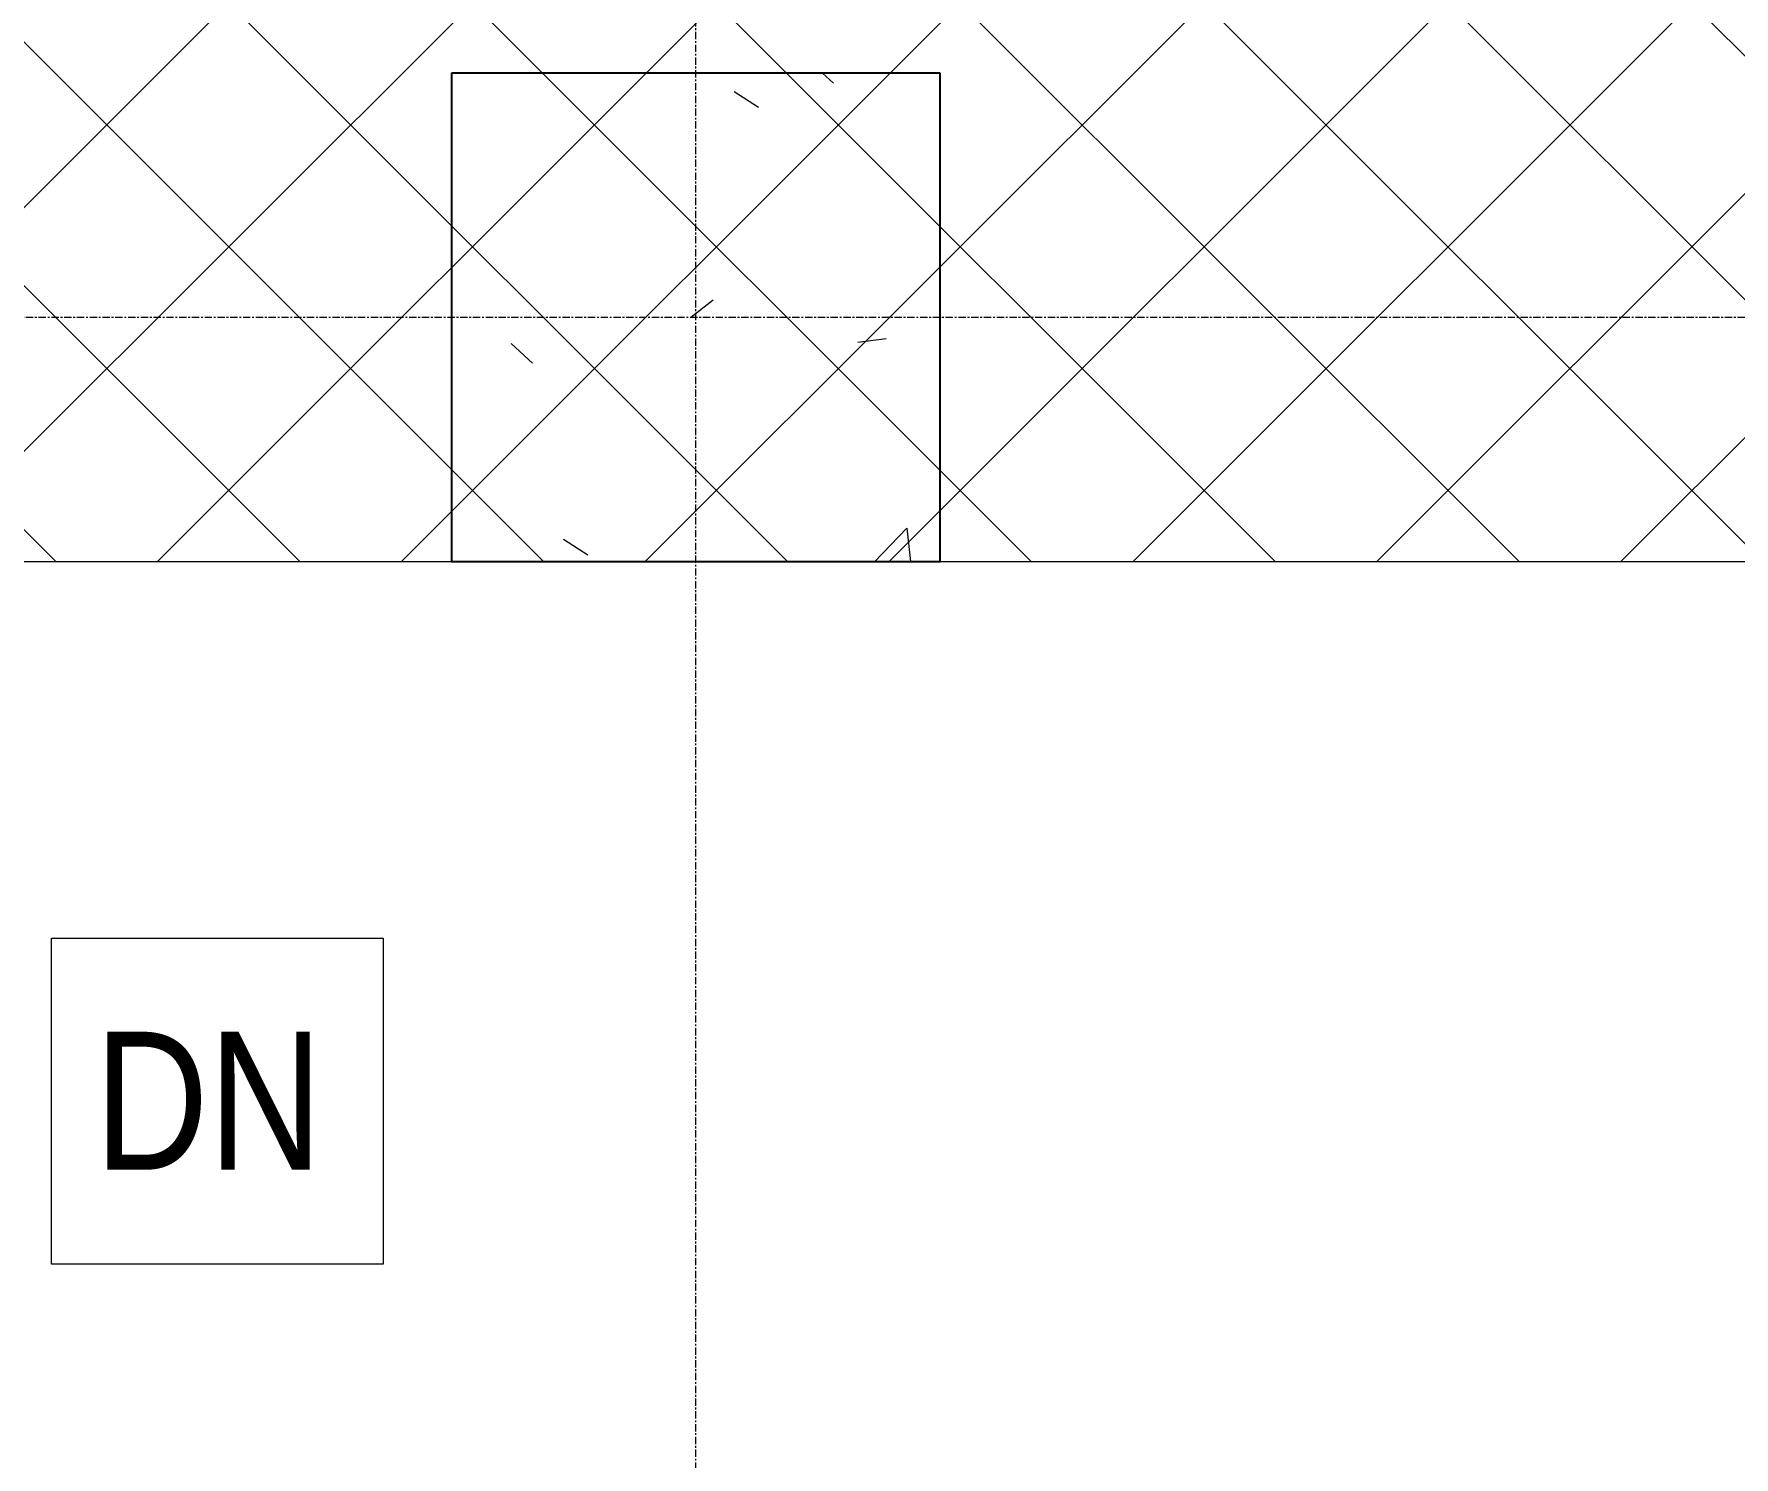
# Model space of a CAD drawing. Header units: inches. Extents: x -83664 to 20107, y -47222 to 19398.
# Drawn here: x -56124 to -53166, y -38748 to -36271 of the extents above; entities that cross this region are included whole.
import ezdxf

# ---------------------------------------------------------------- set-up
doc = ezdxf.new("R2010")
doc.units = ezdxf.units.IN
doc.header["$MEASUREMENT"] = 0
doc.linetypes.add('Grid Line', pattern=[22.225, 12.7, -3.175, 3.175, -3.175])
for name, color, linetype, lineweight in [('A-COLS', 7, 'Continuous', 9), ('A-DETL-GENF', 7, 'Continuous', 9), ('G-ANNO-TEXT', 7, 'Continuous', 9), ('S-GRID', 7, 'Continuous', 9)]:
    doc.layers.add(name, color=color, linetype=linetype, lineweight=lineweight)
doc.layers.add('A-DETL', color=7, linetype='Continuous', lineweight=18, true_color=0x00a600)
doc.styles.add('Arial Narrow_21', font='ARIALN.TTF', dxfattribs={"height": 240})

# ---------------------------------------------------------------- blocks, each defined once
blk = doc.blocks.new('SMBZ_Hospital Arch Model_2026_01_29_rvt-1-FIRST FLOOR AC CONDITIONING LAYOUT - PART A')
at = {"layer": 'A-COLS', "true_color": 0xbbbbbb}
h = blk.add_hatch(dxfattribs=at)
h.set_pattern_fill('FP_14', color=9, style=0, pattern_type=2)
h.set_pattern_definition([(50, (0, 0), (1093.1044, -95.634), [114.3, -1257.3]), (355, (0, 0), (-211.457, 1146.341), [91.44, -1005.84]), (100.451, (91.1, -8), (881.656, 1050.7), [97.14, -1068.54]), (46.184, (0, 304.8), (1626.475, -252.257), [171.45, -1885.95]), (96.636, (135.5, 283.8), (1424.416, 1484.565), [145.71, -1602.81]), (351.184, (0, 304.8), (1424.43, 1484.551), [137.16, -1508.76]), (21, (152.4, 228.6), (909.686, -613.591), [114.3, -1257.3]), (326, (152.4, 228.6), (370.812, 1105.129), [91.44, -1005.84]), (71.451, (228.2, 177.5), (1280.503, 491.528), [97.14, -1068.54]), (37.5, (0, 0), (18.5313, 507.3303), [50.292, -943.356, 50.292, -970.788, -1009.65]), (37.5, (0, 0), (18.5313, 507.3303), [-2014.728, 50.292, -959.358]), (7.5, (0, 0), (400.9178, 601.0836), [50.292, -531.876, 50.292, -920.496, -384.81]), (7.5, (0, 0), (400.9178, 601.0836), [-1552.956, 50.292, -334.518]), (327.5, (-339.85, 0), (813.5452, -34.3737), [50.292, -330.708, 50.292, -1138.428, -1577.34]), (327.5, (-339.85, 0), (813.5452, -34.3737), [-1569.72, 50.292, -1527.048]), (317.5, (-492.25, 0), (888.7755, 152.56), [50.292, -445.008, 50.292, -739.14, -1120.14]), (317.5, (-492.25, 0), (888.7755, 152.56), [-1284.732, 50.292, -1069.848])])
h.paths.add_polyline_path([(96909.4, 61182.7), (96909.4, 62032.7), (96059.4, 62032.7), (96059.4, 61182.7)])
at = {"layer": 'A-COLS', "color": 9, "lineweight": 25, "true_color": 0xbbbbbb}
for p, q in [((96909.4, 62032.7), (96059.4, 62032.7)), ((96059.4, 62032.7), (96059.4, 61182.7)), ((96909.4, 61182.7), (96909.4, 62032.7)), ((96059.4, 61182.7), (96909.4, 61182.7))]:
    blk.add_line(p, q, dxfattribs=at)
at = {"layer": 'A-COLS', "color": 9, "true_color": 0xbbbbbb}
for p, q in [((96059.4, 61182.7), (96059.4, 62032.7)), ((96059.4, 62032.7), (96909.4, 62032.7)), ((96909.4, 62032.7), (96909.4, 61182.7)), ((96909.4, 61182.7), (96059.4, 61182.7))]:
    blk.add_line(p, q, dxfattribs=at)

msp = doc.modelspace()

# ---------------------------------------------------------------- hatches: boundary and pattern name
at = {"layer": 'A-DETL-GENF', "true_color": 0xff0000}
h = msp.add_hatch(dxfattribs=at)
h.set_pattern_fill('FP_59', color=1, style=0, pattern_type=2)
h.set_pattern_definition([(45, (-151456.65, -98372.2), (-212.13203, 212.13203), []), (135, (-151456.65, -98372.2), (-212.13203, -212.13203), [])])
h.paths.add_polyline_path([(-62993, -37189.5), (-27297.3, -37189.5), (-27297.3, -98.4), (-62993, -98.4), (-62993, -33333)])

# ---------------------------------------------------------------- linework, layer by layer
at = {"layer": 'A-DETL', "color": 1, "lineweight": 9, "true_color": 0xff0000}
msp.add_line((-62993, -37189.5), (-27297.3, -37189.5), dxfattribs=at)
at = {"layer": 'G-ANNO-TEXT', "flags": 128}
msp.add_lwpolyline([(-56093.4, -37845.1), (-55515.9, -37845.1), (-55515.9, -38412.1), (-56093.4, -38412.1)], close=True, dxfattribs=at)
at = {"layer": 'S-GRID', "color": 254, "linetype": 'Grid Line', "true_color": 0xdcdcdc}
for p, q in [((-54972.3, -44103.7), (-54972.3, 15149.1)), ((20106.7, -36764.5), (-81517, -36764.5))]:
    msp.add_line(p, q, dxfattribs=at)

# ---------------------------------------------------------------- block references
at = {"lineweight": 5}
msp.add_blockref('SMBZ_Hospital Arch Model_2026_01_29_rvt-1-FIRST FLOOR AC CONDITIONING LAYOUT - PART A', (-151456.7, -98372.2), dxfattribs=at)

# ---------------------------------------------------------------- texts
at = {"layer": 'G-ANNO-TEXT', "insert": (-56018.4, -38007.6), "char_height": 240, "width": 505.063, "attachment_point": 1, "style": 'Arial Narrow_21'}
msp.add_mtext('DN', dxfattribs=at)

doc.saveas('drawing.dxf')
